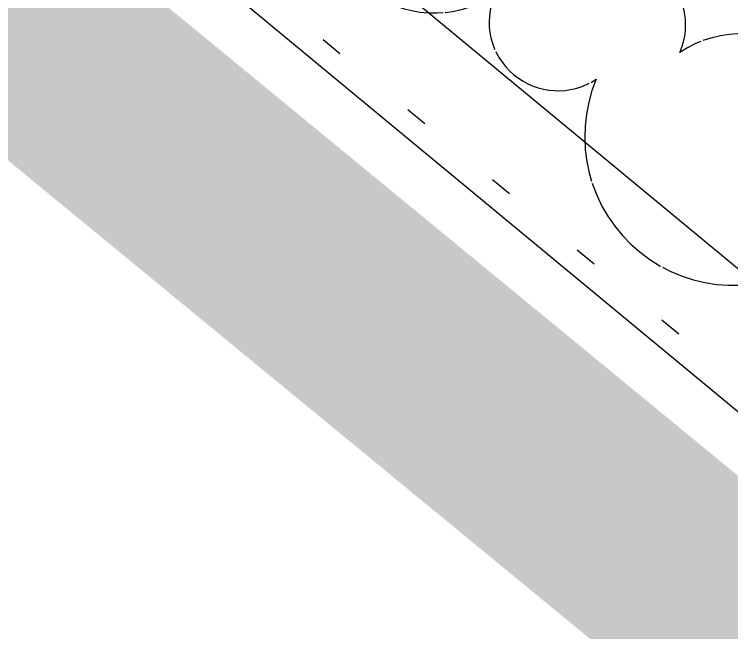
# Model space of a CAD drawing. Extents: x 383425 to 391668, y 6055101 to 6059545.
# Drawn here: x 387618.91 to 387651.51, y 6058205.75 to 6058233.85 of the extents above; entities that cross this region are included whole.
import ezdxf

# ---------------------------------------------------------------- set-up
doc = ezdxf.new("R2010")
doc.units = 0
doc.header["$LTSCALE"] = 5
doc.linetypes.add('0', pattern=[1, 1, 0])
doc.linetypes.add('foc-TOPO', pattern=[1, 0.2, -0.8])
for name, color, linetype in [('AS-ROADS', 254, 'Continuous'), ('P-PROPOSED', 10, 'Continuous'), ('T-BUSH', 110, '0'), ('T-LOW-AREA', 48, 'foc-TOPO')]:
    doc.layers.add(name, color=color, linetype=linetype)

msp = doc.modelspace()

# ---------------------------------------------------------------- linework, layer by layer
at = {"layer": 'AS-ROADS', "const_width": 9.996, "flags": 128}
msp.add_lwpolyline([(387226.514, 6058561.975), (387336.271, 6058470.029), (387441.186, 6058381.829), (387531.022, 6058305.677), (387650.805, 6058207.225), (387766.996, 6058109.762), (387868.625, 6058023.864), (387984.101, 6057927.3), (388086.01, 6057841.48), (388132.923, 6057801.963), (388211.478, 6057737.191)], dxfattribs=at)
at = {"layer": 'P-PROPOSED'}
for points in [[(388292.664, 6057685.694), (388108.163, 6057840.716), (388093.582, 6057850.713), (387877.136, 6058033.754), (387659.848, 6058215.619), (387538.909, 6058315.695), (387446.55, 6058393.96), (387342.952, 6058485.359), (387119.628, 6058665.038)], [(387116.616, 6058661.047), (387339.731, 6058481.536), (387443.281, 6058390.179), (387535.701, 6058311.863), (387656.651, 6058211.777), (387873.918, 6058029.93), (388090.548, 6057846.734), (388105.135, 6057836.732), (388289.397, 6057681.91)]]:
    msp.add_lwpolyline(points, dxfattribs=at)
at = {"layer": 'T-BUSH', "flags": 128}
for points in [[(388111.949, 6057847.109, 0.75), (388107.336, 6057850.947, 0.75), (388100.033, 6057857.022, 0.75), (388095.42, 6057860.86, 0.75), (388085.427, 6057869.174, 0.75), (388080.814, 6057873.011, 0.75), (388073.511, 6057879.087, 0.75), (388068.899, 6057882.924, 0.75), (388058.905, 6057891.238, 0.75), (388054.292, 6057895.076, 0.75), (388046.989, 6057901.151, 0.75), (388042.377, 6057904.989, 0.75), (388032.383, 6057913.303, 0.75), (388027.77, 6057917.14, 0.75), (388020.467, 6057923.216, 0.75), (388015.855, 6057927.053, 0.75), (388005.861, 6057935.367, 0.75), (388001.248, 6057939.204, 0.75), (387993.945, 6057945.28, 0.75), (387989.333, 6057949.117, 0.75), (387979.339, 6057957.432, 0.75), (387974.727, 6057961.269, 0.75), (387967.423, 6057967.345, 0.75), (387962.811, 6057971.182, 0.75), (387952.817, 6057979.496, 0.75), (387948.205, 6057983.333, 0.75), (387940.902, 6057989.409, 0.75), (387936.289, 6057993.246, 0.75), (387926.295, 6058001.56, 0.75), (387921.683, 6058005.398, 0.75), (387914.38, 6058011.473, 0.75), (387909.767, 6058015.311, 0.75), (387899.773, 6058023.625, 0.75), (387895.161, 6058027.462, 0.75), (387887.858, 6058033.538, 0.75), (387883.245, 6058037.375, 0.75), (387873.251, 6058045.689, 0.75), (387868.639, 6058049.527, 0.75), (387861.336, 6058055.602, 0.75), (387856.723, 6058059.44, 0.75), (387846.73, 6058067.754, 0.75), (387842.117, 6058071.591, 0.75), (387834.814, 6058077.667, 0.75), (387830.201, 6058081.504, 0.75), (387820.208, 6058089.818, 0.75), (387815.595, 6058093.655, 0.75), (387808.292, 6058099.731, 0.75), (387803.68, 6058103.568, 0.75), (387793.686, 6058111.883, 0.75), (387789.073, 6058115.72, 0.75), (387781.77, 6058121.796, 0.75), (387777.158, 6058125.633, 0.75), (387767.164, 6058133.947, 0.75), (387762.551, 6058137.784, 0.75), (387755.248, 6058143.86, 0.75), (387750.636, 6058147.697, 0.75), (387740.642, 6058156.011, 0.75), (387736.029, 6058159.849, 0.75), (387728.726, 6058165.924, 0.75), (387724.114, 6058169.762, 0.75), (387714.12, 6058178.076, 0.75), (387709.508, 6058181.913, 0.75), (387702.204, 6058187.989, 0.75), (387697.592, 6058191.826, 0.75), (387687.598, 6058200.14, 0.75), (387682.986, 6058203.978, 0.75), (387675.683, 6058210.053, 0.75), (387671.07, 6058213.891, 0.75), (387661.076, 6058222.205, 0.75), (387656.464, 6058226.042, 0.75), (387649.161, 6058232.118, 0.75), (387644.548, 6058235.955, 0.75), (387634.554, 6058244.269, 0.75), (387629.942, 6058248.106, 0.75), (387622.639, 6058254.182, 0.75), (387618.026, 6058258.019, 0.75), (387608.032, 6058266.333, 0.75), (387603.42, 6058270.171, 0.75), (387596.117, 6058276.246, 0.75), (387591.504, 6058280.084, 0.75), (387581.511, 6058288.398, 0.75), (387576.898, 6058292.235, 0.75), (387569.595, 6058298.311, 0.75), (387564.982, 6058302.148, 0.75), (387554.989, 6058310.462, 0.75), (387550.376, 6058314.3, 0.75), (387543.073, 6058320.375, 0.75), (387538.461, 6058324.213, 0.75), (387528.467, 6058332.527, 0.75), (387523.854, 6058336.364, 0.75), (387516.551, 6058342.44, 0.75), (387511.939, 6058346.277, 0.75), (387501.945, 6058354.591, 0.75), (387497.332, 6058358.428, 0.75), (387490.029, 6058364.504, 0.75), (387485.417, 6058368.341, 0.75), (387475.423, 6058376.656, 0.75), (387469.79, 6058376.77, 0.75)], [(387469.878, 6058377.261, 0.75), (387474.486, 6058373.418, 0.75), (387481.782, 6058367.333, 0.75), (387486.39, 6058363.49, 0.75), (387496.373, 6058355.164, 0.75), (387500.981, 6058351.321, 0.75), (387508.276, 6058345.236, 0.75), (387512.884, 6058341.393, 0.75), (387522.868, 6058333.066, 0.75), (387527.475, 6058329.223, 0.75), (387534.771, 6058323.139, 0.75), (387539.379, 6058319.296, 0.75), (387549.362, 6058310.969, 0.75), (387553.97, 6058307.126, 0.75), (387561.266, 6058301.041, 0.75), (387565.873, 6058297.198, 0.75), (387575.857, 6058288.872, 0.75), (387580.465, 6058285.029, 0.75), (387587.76, 6058278.944, 0.75), (387592.368, 6058275.101, 0.75), (387602.351, 6058266.775, 0.75), (387606.959, 6058262.932, 0.75), (387614.255, 6058256.847, 0.75), (387618.862, 6058253.004, 0.75), (387628.846, 6058244.677, 0.75), (387633.454, 6058240.834, 0.75), (387640.749, 6058234.75, 0.75), (387645.357, 6058230.907, 0.75), (387655.466, 6058222.739, 0.75), (387660.255, 6058219.124, 0.75), (387667.837, 6058213.4, 0.75), (387672.626, 6058209.785, 0.75), (387683.002, 6058201.953, 0.75), (387687.791, 6058198.338, 0.75), (387695.373, 6058192.615, 0.75), (387700.145, 6058188.978, 0.75), (387710.306, 6058180.869, 0.75), (387714.996, 6058177.127, 0.75), (387722.421, 6058171.201, 0.75), (387727.111, 6058167.459, 0.75), (387737.272, 6058159.35, 0.75), (387741.962, 6058155.608, 0.75), (387749.388, 6058149.682, 0.75), (387754.077, 6058145.94, 0.75), (387764.239, 6058137.831, 0.75), (387768.928, 6058134.089, 0.75), (387775.418, 6058127.261, 0.75), (387778.989, 6058122.439, 0.75), (387787.279, 6058112.513, 0.75), (387791.877, 6058108.658, 0.75), (387799.158, 6058102.555, 0.75), (387803.756, 6058098.701, 0.75), (387813.718, 6058090.349, 0.75), (387818.316, 6058086.494, 0.75), (387825.597, 6058080.391, 0.75), (387830.195, 6058076.537, 0.75), (387840.157, 6058068.185, 0.75), (387844.755, 6058064.331, 0.75), (387852.035, 6058058.227, 0.75), (387856.633, 6058054.373, 0.75), (387866.596, 6058046.021, 0.75), (387871.194, 6058042.167, 0.75), (387878.474, 6058036.064, 0.75), (387883.072, 6058032.209, 0.75), (387893.035, 6058023.857, 0.75), (387897.633, 6058020.003, 0.75), (387904.913, 6058013.9, 0.75), (387909.511, 6058010.045, 0.75), (387919.474, 6058001.693, 0.75), (387924.072, 6057997.839, 0.75), (387931.352, 6057991.736, 0.75), (387935.95, 6057987.881, 0.75), (387945.912, 6057979.53, 0.75), (387950.511, 6057975.675, 0.75), (387957.791, 6057969.572, 0.75), (387962.389, 6057965.717, 0.75), (387972.351, 6057957.366, 0.75), (387976.949, 6057953.511, 0.75), (387984.23, 6057947.408, 0.75), (387988.828, 6057943.553, 0.75), (387998.79, 6057935.202, 0.75), (388003.388, 6057931.347, 0.75), (388010.668, 6057925.244, 0.75), (388015.267, 6057921.39, 0.75), (388025.229, 6057913.038, 0.75), (388029.827, 6057909.183, 0.75), (388037.107, 6057903.08, 0.75), (388041.705, 6057899.226, 0.75), (388051.668, 6057890.874, 0.75), (388056.266, 6057887.019, 0.75), (388063.546, 6057880.916, 0.75), (388068.144, 6057877.062, 0.75), (388078.107, 6057868.71, 0.75), (388082.705, 6057864.856, 0.75), (388089.985, 6057858.752, 0.75), (388094.583, 6057854.898, 0.75), (388104.545, 6057846.546, 0.75), (388112.5, 6057851.602, 0.75)]]:
    msp.add_lwpolyline(points, format="xyb", dxfattribs=at)
at = {"layer": 'T-LOW-AREA', "flags": 128}
msp.add_lwpolyline([(388110.353, 6057836.424), (388108.815, 6057837.355), (388106.712, 6057837.834), (388104.686, 6057838.502), (388101.946, 6057839.864), (388097.892, 6057842.424), (388091.173, 6057847.514), (387990.176, 6057933.098), (387874.564, 6058030.693), (387774.09, 6058115.901), (387657.288, 6058212.547), (387536.342, 6058312.63), (387445.807, 6058389.227), (387381.404, 6058448.187), (387377.097, 6058451.177), (387374.59, 6058454.221), (387372.417, 6058455.937)], dxfattribs=at)

doc.saveas('drawing.dxf')
